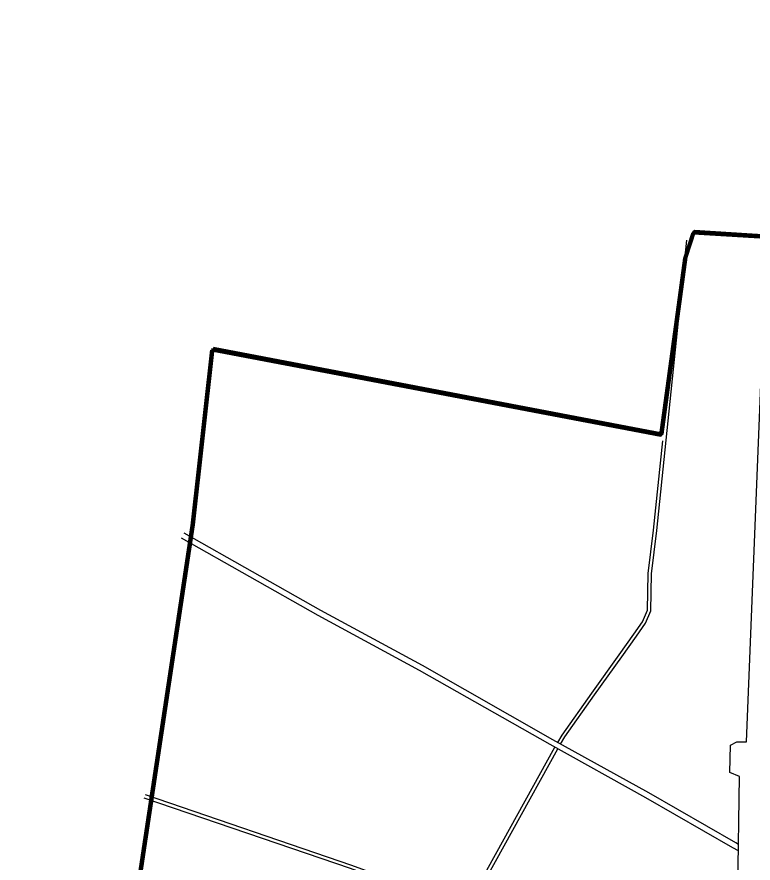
# Model space of a CAD drawing. Header units: millimetres. Extents: x 1379499 to 1411715, y 5652947 to 5671991.
# Drawn here: x 1398627 to 1399939, y 5661339 to 5662848 of the extents above; entities that cross this region are included whole.
import ezdxf

# ---------------------------------------------------------------- set-up
doc = ezdxf.new("R2010")
doc.units = ezdxf.units.MM
doc.layers.add('_5Інше', color=252, linetype='Continuous', lineweight=25)
for name, color, linetype in [('вулиці', 7, 'Continuous'), ('ВулНазва', 7, 'Continuous'), ('межа по генплану', 7, 'Continuous'), ('на область', 5, 'Continuous')]:
    doc.layers.add(name, color=color, linetype=linetype)
picture_1 = doc.add_image_def('image1.bmp', size_in_pixel=(3370, 2384))

# ---------------------------------------------------------------- blocks, each defined once
blk = doc.blocks.new('ЛвЗд')
at = {"layer": '_5Інше', "color": 204, "linetype": 'Continuous'}
for points in [[(43807.741, 28543.381), (43846.678, 29402.593)], [(43779.119, 28537.788), (43790.173, 28543.754)], [(43790.173, 28543.754), (43807.741, 28543.381)], [(43777.261, 28489.347), (43779.119, 28537.788)], [(43794.375, 28481.891), (43777.261, 28489.347)], [(43790.551, 28281.14), (43794.375, 28481.891)]]:
    blk.add_lwpolyline(points, dxfattribs=at)

msp = doc.modelspace()

# ---------------------------------------------------------------- linework, layer by layer
at = {"layer": 'вулиці', "color": 7}
for points in [[(1399596.5, 5661551.4), (1399604, 5661564.3), (1399657.1, 5661638.9), (1399705.4, 5661706.8), (1399731.8, 5661744), (1399747.6, 5661766.7), (1399757.1, 5661789.1), (1399758.5, 5661855.1), (1399768.1, 5661932), (1399821.2, 5662449.6)], [(1399591.3, 5661554.3), (1399598.9, 5661567.5), (1399652.2, 5661642.3), (1399700.5, 5661710.3), (1399726.9, 5661747.5), (1399742.3, 5661769.6), (1399751.1, 5661790.4), (1399752.5, 5661855.5), (1399762.1, 5661932.6), (1399778.5, 5662092.1)], [(1399913.6, 5661372.5), (1399908.5, 5661375.3), (1399753.4, 5661464.5), (1399582.5, 5661559.2), (1399350, 5661691.3), (1399169.1, 5661789.5), (1398925.5, 5661927.4)], [(1399913.5, 5661361.2), (1399903.6, 5661366.6), (1399748.5, 5661455.8), (1399577.6, 5661550.5), (1399345.2, 5661682.6), (1399164.2, 5661780.7), (1398920.6, 5661918.7)], [(1398855.8, 5661461.4), (1399223.5, 5661335.7), (1399349.2, 5661289.5), (1399421.3, 5661259.4), (1399427.6, 5661259), (1399586.4, 5661545.6)], [(1399596.5, 5661551.4), (1399596.5, 5661551.4), (1399596.5, 5661551.4)], [(1398853.8, 5661455.7), (1399221.4, 5661330), (1399347, 5661284), (1399419.9, 5661253.4), (1399431, 5661252.8), (1399591.7, 5661542.7)]]:
    msp.add_lwpolyline(points, dxfattribs=at)
at = {"layer": 'межа по генплану', "color": 1, "lineweight": 70}
for points in [[(1398977.3, 5662257.3), (1399777.7, 5662104.7), (1399820.2, 5662419.9), (1399835.1, 5662465.8), (1400003.1, 5662455.4)], [(1400268.7, 5659696.1), (1400264.8, 5659863.9), (1400256.5, 5659937.9), (1400219.7, 5660049), (1400138.9, 5660160.3), (1400054.1, 5660244.2), (1399938.1, 5660322.6), (1399831.6, 5660365.3), (1399739.8, 5660379.6), (1399634.9, 5660378.3), (1399517, 5660360.8), (1399426.4, 5660326.6), (1399344.3, 5660283.3), (1398896.6, 5660020.8), (1398702.5, 5660246.7), (1398794.7, 5661045.7), (1398843.2, 5661288.1), (1398941.9, 5661943.1), (1398977.3, 5662257.3)]]:
    msp.add_lwpolyline(points, dxfattribs=at)
at = {"layer": 'межа по генплану', "color": 3, "lineweight": 70}
for points in [[(1398974.9, 5662254.5), (1399775.3, 5662101.9), (1399817.8, 5662417.1), (1399832.7, 5662463), (1400000.7, 5662452.5)], [(1400266.3, 5659693.3), (1400262.4, 5659861.1), (1400254.1, 5659935.1), (1400217.3, 5660046.2), (1400136.5, 5660157.5), (1400051.7, 5660241.4), (1399935.7, 5660319.8), (1399829.2, 5660362.5), (1399737.4, 5660376.8), (1399632.4, 5660375.5), (1399514.6, 5660358), (1399424, 5660323.8), (1399341.9, 5660280.5), (1398894.2, 5660018), (1398700.1, 5660243.9), (1398792.3, 5661042.9), (1398840.8, 5661285.3), (1398939.5, 5661940.3), (1398974.9, 5662254.5)]]:
    msp.add_lwpolyline(points, dxfattribs=at)
at = {"layer": 'межа по генплану', "color": 5, "lineweight": 70}
for points in [[(1398974.9, 5662254.5), (1399775.3, 5662101.9), (1399817.8, 5662417.1), (1399832.7, 5662463), (1400000.7, 5662452.5)], [(1400266.3, 5659693.3), (1400262.4, 5659861.1), (1400254.1, 5659935.1), (1400217.3, 5660046.2), (1400136.5, 5660157.5), (1400051.7, 5660241.4), (1399935.7, 5660319.8), (1399829.2, 5660362.5), (1399737.4, 5660376.8), (1399632.4, 5660375.5), (1399514.6, 5660358), (1399424, 5660323.8), (1399341.9, 5660280.5), (1398894.2, 5660018), (1398700.1, 5660243.9), (1398792.3, 5661042.9), (1398840.8, 5661285.3), (1398939.5, 5661940.3), (1398974.9, 5662254.5)]]:
    msp.add_lwpolyline(points, dxfattribs=at)

# ---------------------------------------------------------------- block references
at = {"layer": 'ВулНазва', "color": 7, "lineweight": 9, "rotation": 0.3369352804739994}
msp.add_blockref('ЛвЗд', (1356288.9, 5632754.6), dxfattribs=at)

# ---------------------------------------------------------------- pictures from other files: only their frames are drawn
at = {"layer": 'на область', "color": 7, "lineweight": -2}
image = msp.add_image(picture_1, insert=(1395288.6, 5652947), size_in_units=(16426, 11620.1), dxfattribs=at)
image.dxf.flags = 7

doc.saveas('drawing.dxf')
